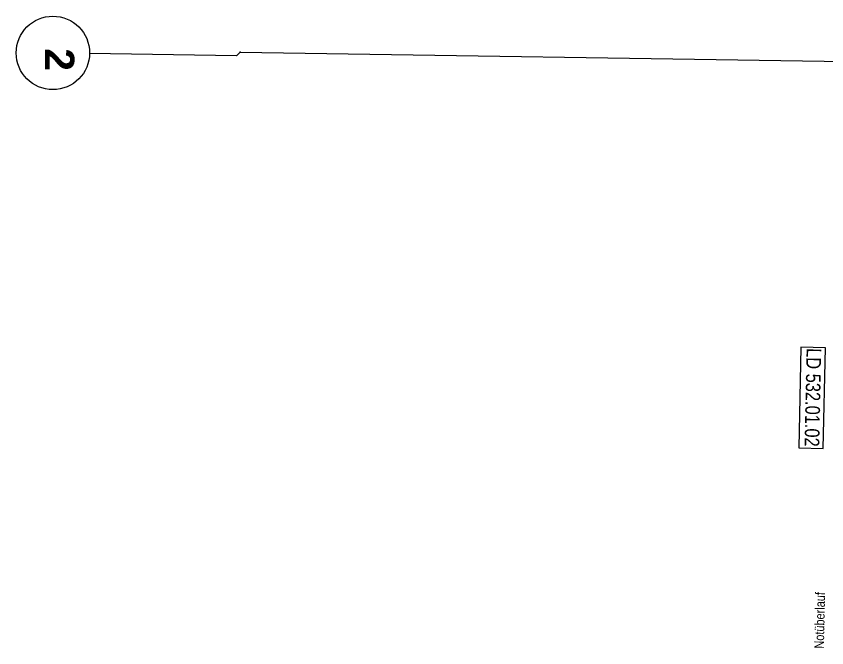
# Model space of a CAD drawing. Header units: metres. Extents: x -19025 to 34897, y -14024 to 26069.
# Drawn here: x -19011 to -13489, y -1410 to 2891 of the extents above; entities that cross this region are included whole.
import ezdxf
from ezdxf.enums import TextEntityAlignment as Align

# ---------------------------------------------------------------- set-up
doc = ezdxf.new("R2010")
doc.units = ezdxf.units.M
doc.header["$MEASUREMENT"] = 0
for name, color, linetype in [('11__100 Achsraster', 7, 'Continuous'), ('930 Beschriftung Allgemein', 7, 'Continuous'), ('937 Beschriftung Detail', 7, 'Continuous')]:
    doc.layers.add(name, color=color, linetype=linetype)
doc.styles.add('ERSTELLTER_STIL_1', font='ARIALN.TTF')
doc.styles.add('ERSTELLTER_STIL_4', font='arialbd.ttf')
doc.styles.add('ERSTELLTER_STIL_9', font='arial.ttf', dxfattribs={"width": 0.8})
doc.linetypes.add('Grenze Bezirk', pattern='A,0,[2,22HAUS116_412 STG1 _ 2.DG_IndexB_2026-08-161.Shx,S=0.001587,R=0,X=0,Y=0],-0.25,0', length=0.25)

# ---------------------------------------------------------------- blocks, each defined once
blk = doc.blocks.new('Standard-Rastermarker_21')
at = {"layer": '11__100 Achsraster', "color": 8, "linetype": 'Grenze Bezirk', "lineweight": 5}
for p, q in [((1.0251, 0), (1, -0.0251)), ((1.0251, 0), (24.2455, 0)), ((1, -0.0251), (0, -0.0251))]:
    blk.add_line(p, q, dxfattribs=at)
at = {"layer": '11__100 Achsraster', "color": 8, "linetype": 'Continuous', "lineweight": 5}
blk.add_circle((-0.25, -0.0251), 0.25, dxfattribs=at)
at = {"layer": '11__100 Achsraster', "color": 8, "linetype": 'Grenze Bezirk', "lineweight": 5}
blk.add_point((1.0251, 0), dxfattribs=at)
at = {"layer": '11__100 Achsraster', "color": 8, "lineweight": 5, "style": 'ERSTELLTER_STIL_4'}
blk.add_attdef('AC_MarkerText_1', text='', height=0.2, rotation=270.8788, dxfattribs=at).set_placement((-0.1043, -0.0685), align=Align.TOP_CENTER)

msp = doc.modelspace()

# ---------------------------------------------------------------- linework, layer by layer
at = {"layer": '937 Beschriftung Detail', "color": 7, "linetype": 'Continuous', "lineweight": 13, "flags": 128}
msp.add_lwpolyline([(-13665.055, 637.013), (-13679.633, -48.492), (-13512.528, -52.046), (-13497.949, 633.459), (-13665.055, 637.013)], close=True, dxfattribs=at)

# ---------------------------------------------------------------- block references
at = {"layer": '11__100 Achsraster', "color": 7, "linetype": 'Continuous', "lineweight": 18}
ref = msp.add_blockref('Standard-Rastermarker_21', (-18510.935, 2661.952), dxfattribs=dict(at, xscale=999.9999999999995, yscale=999.9999999999995, zscale=999.9999999999995, rotation=359.1211930973007))
ref.add_attrib('AC_MarkerText_1', '2', dxfattribs={"color": 8, "lineweight": 5, "height": 200, "rotation": 270, "style": 'ERSTELLTER_STIL_4'}).set_placement((-18615.575, 2595.006), align=Align.TOP_CENTER)

# ---------------------------------------------------------------- texts
at = {"layer": '930 Beschriftung Allgemein', "color": 7, "linetype": 'Continuous', "lineweight": 13, "insert": (-13573.605, -1415.003), "char_height": 65, "attachment_point": 1, "rotation": 88.80215, "style": 'ERSTELLTER_STIL_1'}
msp.add_mtext('\\A1;{\\pql;\\fArial Narrow|b0|i0|c0|p0;\\W1.000000;Notüberlauf}', dxfattribs=at)
at = {"layer": '937 Beschriftung Detail', "color": 7, "linetype": 'Continuous', "lineweight": 13, "insert": (-13627.625, 631.216), "char_height": 100, "attachment_point": 7, "rotation": 268.781701, "style": 'ERSTELLTER_STIL_9'}
msp.add_mtext('\\A1;{\\pql;\\fArial|b0|i0|c0|p0;\\W0.800000;LD 53\\fArial|b0|i0|c0|p0;\\W0.800000;2\\fArial|b0|i0|c0|p0;\\W0.800000;.0\\fArial|b0|i0|c0|p0;\\W0.800000;1\\fArial|b0|i0|c0|p0;\\W0.800000;.0\\fArial|b0|i0|c0|p0;\\W0.800000;2}', dxfattribs=at)

doc.saveas('drawing.dxf')
